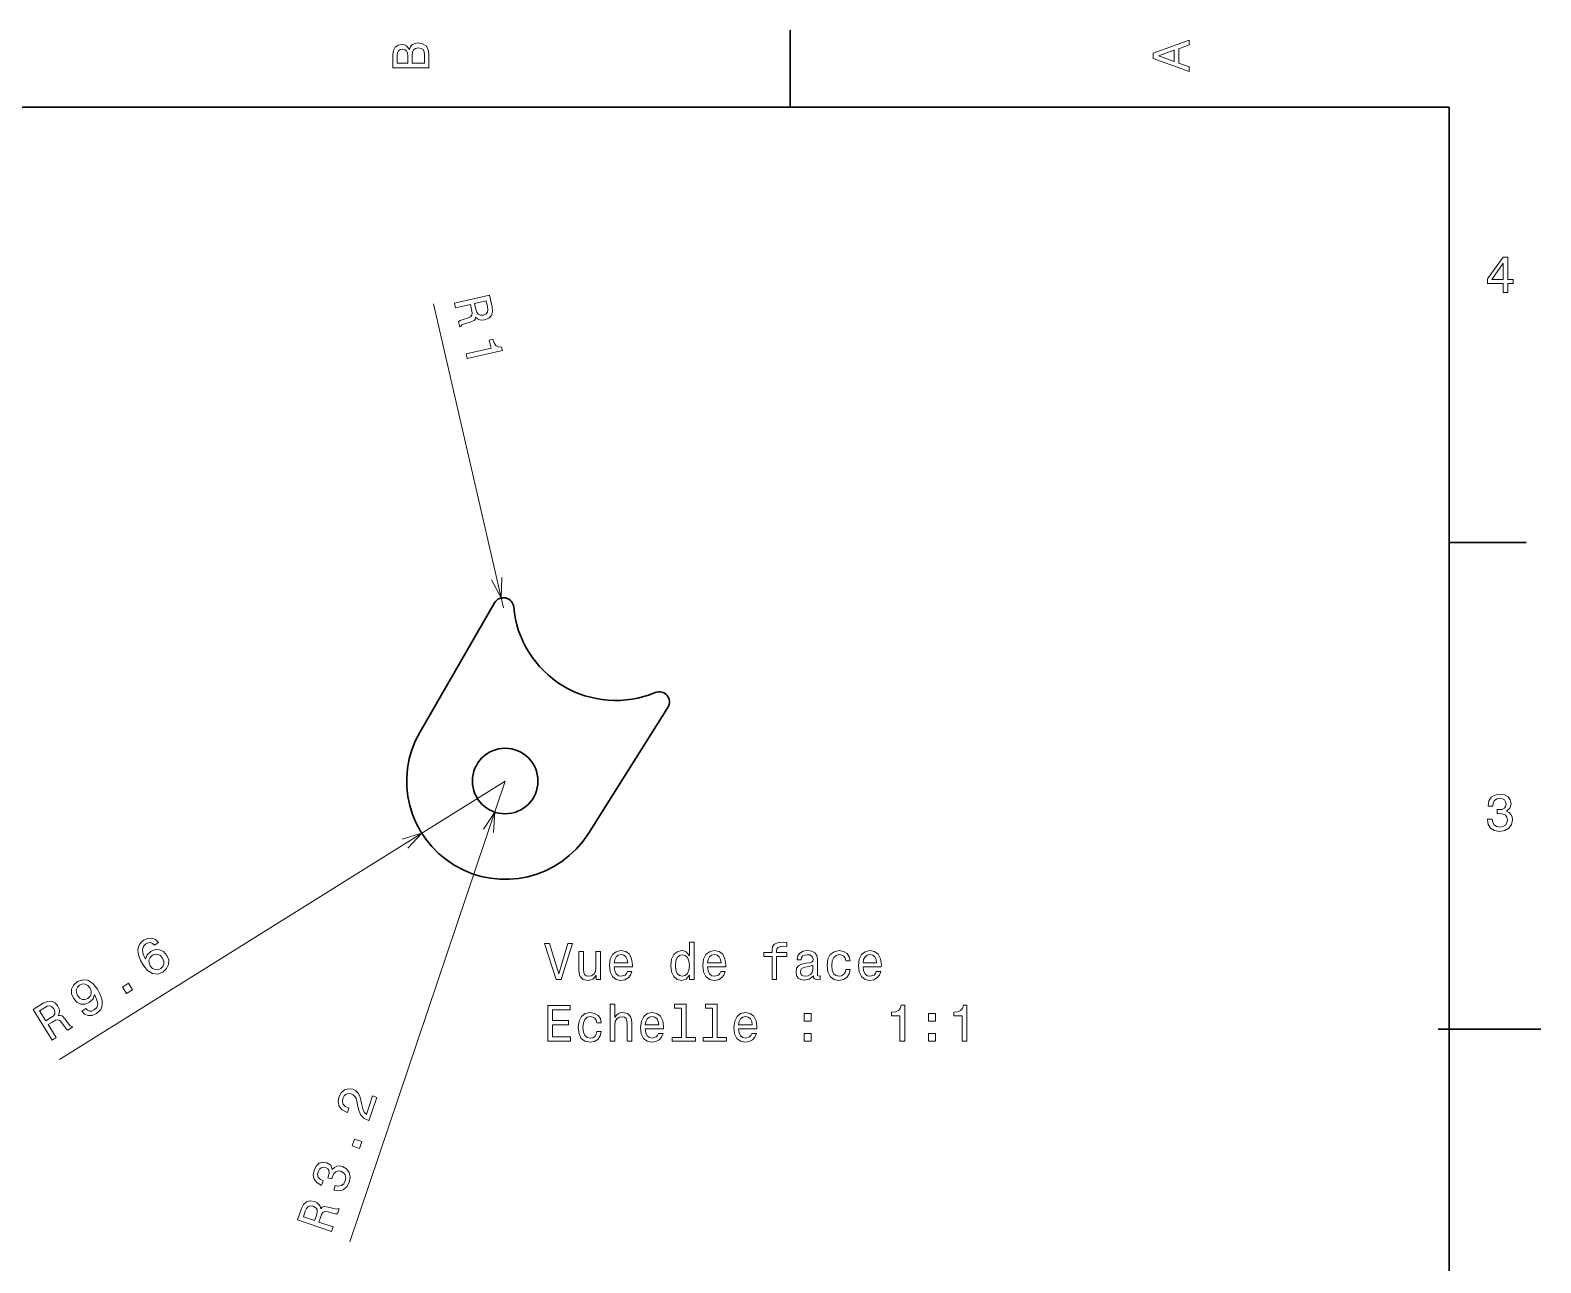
# Model space of a CAD drawing. Extents: x 0 to 296, y 0 to 210.
# Drawn here: x 148.5 to 295.9, y 87.2 to 207.5 of the extents above; entities that cross this region are included whole.
import ezdxf

# ---------------------------------------------------------------- set-up
doc = ezdxf.new("R2010")
doc.units = 0

msp = doc.modelspace()

# ---------------------------------------------------------------- linework, layer by layer
at = {"color": 7, "lineweight": 35, "ltscale": 0.1875}
for p, q in [((222.699997, 200), (222.699997, 207.5)), ((287, 157.5), (294.5, 157.5))]:
    msp.add_line(p, q, dxfattribs=at)
at = {"color": 7, "lineweight": 35}
for p, q in [((287, 200), (10, 200)), ((287, 10), (287, 200))]:
    msp.add_line(p, q, dxfattribs=at)
at = {"color": 7, "lineweight": 13}
for p, q in [((194.718231, 151.117447), (187.899811, 180.784058)), ((194.881317, 134.227737), (151.398529, 107.045532)), ((194.881317, 134.227737), (179.714981, 89.261826))]:
    msp.add_line(p, q, dxfattribs=at)
at = {"color": 7, "lineweight": 35, "ltscale": 0.363429}
msp.add_line((186.572067, 139.03569), (193.852676, 151.618271), dxfattribs=at)
at = {"color": 7, "lineweight": 35, "ltscale": 0.363428}
msp.add_line((203.001083, 129.106262), (210.75647, 141.401886), dxfattribs=at)
at = {"color": 7, "lineweight": 35, "ltscale": 0.25}
msp.add_line((285.941101, 110), (295.941101, 110), dxfattribs=at)
at = {"color": 7, "lineweight": 13}
for points in [[(261.633209, 203.466858), (261.633209, 203.930847), (260.604401, 204.298996), (260.604401, 205.695969), (261.633209, 206.064133), (261.633209, 206.538193), (258.128174, 205.257217), (258.128174, 204.742798)], [(185.542007, 205.630417), (185.249496, 205.983429), (185.052811, 206.074219), (184.81073, 206.104477), (184.432495, 206.03891), (184.160156, 205.842224), (183.993729, 205.524506), (183.933212, 205.080704), (183.933212, 203.835022), (187.433212, 203.835022), (187.433212, 205.151306), (187.36261, 205.620331), (187.155838, 205.968307), (186.828018, 206.185165), (186.384216, 206.260818), (186.08667, 206.215424), (185.839554, 206.094391), (185.65799, 205.897705)], [(185.385666, 204.984879), (185.385666, 204.298996), (184.351807, 204.298996), (184.351807, 205.025223), (184.382065, 205.297562), (184.472839, 205.489197), (184.629181, 205.605194), (184.86116, 205.645538), (185.093155, 205.600143), (185.254532, 205.479111), (185.355408, 205.272339)], [(187.014618, 205.095825), (187.014618, 204.298996), (185.809296, 204.298996), (185.809296, 205.050446), (185.844589, 205.368164), (185.9505, 205.595108), (186.132065, 205.731277), (186.394302, 205.776657), (186.671692, 205.731277), (186.863327, 205.605194), (186.979324, 205.393372)], [(260.17572, 204.460388), (258.632477, 205), (260.17572, 205.539627)], [(292.277374, 181.916794), (292.731262, 181.916794), (292.731262, 182.784225), (293.23056, 182.784225), (293.23056, 183.187683), (292.731262, 183.187683), (292.731262, 185.341141), (292.272339, 185.341141), (290.739197, 183.228027), (290.739197, 182.784225), (292.277374, 182.784225)], [(291.162842, 183.187683), (292.277374, 184.756134), (292.277374, 183.187683)], [(189.937103, 180.848663), (190.04216, 180.391571), (191.482285, 180.722565), (191.5896, 180.255615), (191.653931, 179.908173), (191.634827, 179.676102), (191.499741, 179.520859), (191.221054, 179.40506), (190.784332, 179.278809), (190.501129, 179.182678), (190.342651, 179.084152), (190.461273, 178.568069), (190.554657, 178.589539), (190.66629, 178.734207), (190.912842, 178.832275), (191.455429, 178.993195), (191.844177, 179.170517), (191.945984, 179.312943), (191.998703, 179.511353), (192.166763, 179.342987), (192.370422, 179.244904), (192.607025, 179.206131), (192.874298, 179.236511), (193.271347, 179.400208), (193.535812, 179.667984), (193.648026, 180.035309), (193.61026, 180.492355), (193.348175, 181.632645)], [(193.163101, 180.524124), (193.202515, 180.217529), (193.157715, 179.984711), (193.016174, 179.812469), (192.756012, 179.7061), (192.459656, 179.689728), (192.257126, 179.782898), (192.116684, 179.988663), (192.020935, 180.292664), (191.90007, 180.818573), (193.035446, 181.079529)], [(191.072739, 175.907608), (191.175537, 175.460342), (194.611176, 176.249969), (194.534363, 176.584198), (194.214203, 176.60376), (193.972015, 176.734375), (193.791931, 176.9776), (193.666748, 177.342102), (193.31778, 177.261902), (193.500778, 176.465652)], [(290.729126, 130.51622), (290.729126, 130.480911), (290.809814, 129.996765), (291.046844, 129.633652), (291.420044, 129.401657), (291.914276, 129.315933), (292.438782, 129.401657), (292.832153, 129.623566), (293.08429, 129.976593), (293.175079, 130.430481), (293.134735, 130.728027), (293.023773, 130.970108), (292.842224, 131.156708), (292.600159, 131.292877), (292.927948, 131.565216), (293.043945, 131.998932), (292.968292, 132.392303), (292.751434, 132.68985), (292.398407, 132.87645), (291.914276, 132.942017), (291.460388, 132.861313), (291.112396, 132.63942), (290.885468, 132.286392), (290.809814, 131.817368), (290.809814, 131.782074), (291.258636, 131.782074), (291.299011, 132.104828), (291.430115, 132.336823), (291.641937, 132.478027), (291.939484, 132.528473), (292.201721, 132.488113), (292.393372, 132.382217), (292.509369, 132.210739), (292.554749, 131.97876), (292.509369, 131.731628), (292.388336, 131.565216), (292.176514, 131.46434), (291.889069, 131.434082), (291.692383, 131.439133), (291.692383, 131.04071), (291.939484, 131.050797), (292.257202, 131.005417), (292.494232, 130.884369), (292.635468, 130.687683), (292.685883, 130.430481), (292.630402, 130.13797), (292.484161, 129.921112), (292.252167, 129.784943), (291.944519, 129.739563), (291.626801, 129.789993), (291.394806, 129.941284), (291.248566, 130.183365), (291.193085, 130.51622)], [(161.054825, 118.455963), (160.757034, 118.751556), (160.408478, 118.890518), (160.016098, 118.871239), (159.605026, 118.691589), (159.371429, 118.503922), (159.204117, 118.286331), (159.094559, 118.03347), (159.049683, 117.743721), (159.06842, 117.428322), (159.153442, 117.082993), (159.304764, 116.707726), (159.525574, 116.316437), (159.973618, 115.751953), (160.458511, 115.442474), (160.962082, 115.388535), (161.480072, 115.58744), (161.846771, 115.923721), (162.037582, 116.32254), (162.045013, 116.767311), (161.866425, 117.214737), (161.539764, 117.575554), (161.147903, 117.764755), (160.721313, 117.771667), (160.302216, 117.604843), (159.949417, 117.26535), (159.798172, 116.831795), (159.568253, 117.3423), (159.493912, 117.765678), (159.57782, 118.097656), (159.825836, 118.34787), (160.061035, 118.447327), (160.279678, 118.459106), (160.480164, 118.376259), (160.661392, 118.210022)], [(200.9814, 118.376152), (200.103867, 115.395607), (199.201141, 118.376152), (198.722031, 118.376152), (199.851715, 114.871109), (200.356033, 114.871109), (201.460495, 118.376152)], [(212.868286, 115.289696), (212.868286, 114.871109), (213.312088, 114.871109), (213.312088, 118.492149), (212.873322, 118.492149), (212.873322, 117.165779), (212.535431, 117.549065), (212.328659, 117.639839), (212.091629, 117.67514), (211.662949, 117.57428), (211.330093, 117.291855), (211.113235, 116.837967), (211.037598, 116.227737), (211.113235, 115.617508), (211.330093, 115.158569), (211.662949, 114.871109), (212.091629, 114.775291), (212.328659, 114.810593), (212.540466, 114.901367)], [(220.927368, 117.110306), (220.927368, 114.871109), (221.37117, 114.871109), (221.37117, 117.110306), (222.379807, 117.110306), (222.379807, 117.488541), (221.37117, 117.488541), (221.37117, 117.654968), (221.406464, 117.856697), (221.522461, 117.992867), (221.719147, 118.073555), (222.001572, 118.103821), (222.379807, 118.083649), (222.379807, 118.466934), (221.900696, 118.492149), (221.46698, 118.446754), (221.164398, 118.310593), (220.982834, 118.073555), (220.927368, 117.735664), (220.927368, 117.488541), (220.115402, 117.488541), (220.115402, 117.110306)], [(161.454285, 116.951157), (161.575668, 116.652336), (161.584259, 116.372215), (161.477356, 116.115074), (161.264618, 115.922607), (160.985565, 115.807648), (160.710266, 115.819916), (160.457932, 115.947655), (160.251022, 116.193008), (160.128036, 116.484879), (160.122131, 116.760727), (160.238647, 117.011986), (160.47438, 117.224777), (160.734711, 117.32209), (160.996124, 117.313026), (161.241516, 117.18689)], [(204.183838, 117.579323), (203.740036, 117.579323), (203.740036, 116.015923), (203.689606, 115.652809), (203.54335, 115.390564), (203.316406, 115.229179), (203.01886, 115.178749), (202.78183, 115.219093), (202.630524, 115.340126), (202.5448, 115.546898), (202.524628, 115.839409), (202.524628, 117.579323), (202.080811, 117.579323), (202.080811, 115.799065), (202.095947, 115.440994), (202.191772, 115.14344), (202.484283, 114.871109), (202.953293, 114.775291), (203.20546, 114.810593), (203.422318, 114.901367), (203.608917, 115.057709), (203.760208, 115.284653), (203.760208, 114.871109), (204.183838, 114.871109)], [(205.520294, 116.096611), (207.295517, 116.096611), (207.300552, 116.303383), (207.219864, 116.883354), (206.997971, 117.317078), (206.644943, 117.579323), (206.175919, 117.67514), (205.71698, 117.57428), (205.363953, 117.291855), (205.137009, 116.832924), (205.05632, 116.227737), (205.131973, 115.607422), (205.358917, 115.153526), (205.706894, 114.871109), (206.160797, 114.775291), (206.554169, 114.840851), (206.876923, 115.012321), (207.113953, 115.284653), (207.250122, 115.647766), (206.811371, 115.647766), (206.720581, 115.446037), (206.589462, 115.294739), (206.216263, 115.173706), (205.928802, 115.229179), (205.711945, 115.405693), (205.570724, 115.693153), (205.520294, 116.081482)], [(205.520294, 116.46981), (205.575775, 116.817795), (205.711945, 117.074997), (205.918716, 117.231339), (206.191055, 117.286812), (206.458344, 117.231339), (206.665115, 117.074997), (206.791199, 116.817795), (206.836578, 116.46981)], [(212.167267, 117.276726), (212.459778, 117.206123), (212.681686, 117.009438), (212.812805, 116.681625), (212.863235, 116.227737), (212.812805, 115.768806), (212.681686, 115.440994), (212.459778, 115.239265), (212.167267, 115.173706), (211.889893, 115.239265), (211.678085, 115.440994), (211.536865, 115.773849), (211.491486, 116.227737), (211.536865, 116.676582), (211.678085, 117.004395), (211.889893, 117.206123)], [(214.628372, 116.096611), (216.40358, 116.096611), (216.40863, 116.303383), (216.327942, 116.883354), (216.106033, 117.317078), (215.753006, 117.579323), (215.283997, 117.67514), (214.825058, 117.57428), (214.472031, 117.291855), (214.245087, 116.832924), (214.164398, 116.227737), (214.240036, 115.607422), (214.46698, 115.153526), (214.814972, 114.871109), (215.26886, 114.775291), (215.662231, 114.840851), (215.985001, 115.012321), (216.222031, 115.284653), (216.3582, 115.647766), (215.919434, 115.647766), (215.828659, 115.446037), (215.69754, 115.294739), (215.324341, 115.173706), (215.036865, 115.229179), (214.820007, 115.405693), (214.678802, 115.693153), (214.628372, 116.081482)], [(214.628372, 116.46981), (214.683838, 116.817795), (214.820007, 117.074997), (215.026779, 117.231339), (215.299118, 117.286812), (215.566406, 117.231339), (215.773178, 117.074997), (215.899261, 116.817795), (215.944656, 116.46981)], [(224.956894, 115.224136), (224.956894, 115.209007), (224.982117, 115.037537), (225.05777, 114.916496), (225.375488, 114.820679), (225.622604, 114.861023), (225.622604, 115.203964), (225.516693, 115.188835), (225.375488, 115.254395), (225.350266, 115.456123), (225.350266, 116.858139), (225.289749, 117.216209), (225.113235, 117.468369), (224.805603, 117.619667), (224.371887, 117.67514), (223.948257, 117.614624), (223.635574, 117.443153), (223.438889, 117.175865), (223.373322, 116.822838), (223.373322, 116.79258), (223.771744, 116.79258), (223.807037, 117.004395), (223.917999, 117.155693), (224.099548, 117.246468), (224.35675, 117.281769), (224.603882, 117.256554), (224.78038, 117.180908), (224.886292, 117.049782), (224.9216, 116.868225), (224.901428, 116.65641), (224.82074, 116.550507), (224.619003, 116.500069), (224.240753, 116.459724), (223.807037, 116.36895), (223.499405, 116.207565), (223.317856, 115.955406), (223.262375, 115.582207), (223.312805, 115.249352), (223.469147, 115.002235), (223.721313, 114.845894), (224.06929, 114.790421), (224.538315, 114.896324)], [(228.108917, 116.681625), (228.547668, 116.681625), (228.456894, 117.085083), (228.240036, 117.402809), (227.902145, 117.599495), (227.463379, 117.67514), (226.979233, 117.57428), (226.611084, 117.291855), (226.379089, 116.832924), (226.298401, 116.217651), (226.374054, 115.607422), (226.600983, 115.153526), (226.959061, 114.871109), (227.448257, 114.775291), (227.881973, 114.850937), (228.219864, 115.062752), (228.451859, 115.395607), (228.552719, 115.839409), (228.129089, 115.839409), (228.053436, 115.556992), (227.912231, 115.345169), (227.710495, 115.21405), (227.463379, 115.173706), (227.155746, 115.239265), (226.933838, 115.440994), (226.797668, 115.768806), (226.752289, 116.23278), (226.797668, 116.686668), (226.938889, 117.014481), (227.165833, 117.216209), (227.463379, 117.286812), (227.725632, 117.241425), (227.922318, 117.125435), (228.053436, 116.933792)], [(229.808487, 116.096611), (231.583694, 116.096611), (231.588745, 116.303383), (231.508057, 116.883354), (231.286148, 117.317078), (230.933121, 117.579323), (230.464096, 117.67514), (230.005173, 117.57428), (229.652145, 117.291855), (229.425201, 116.832924), (229.344513, 116.227737), (229.420151, 115.607422), (229.647095, 115.153526), (229.995087, 114.871109), (230.448975, 114.775291), (230.842346, 114.840851), (231.165115, 115.012321), (231.402145, 115.284653), (231.538315, 115.647766), (231.099548, 115.647766), (231.008774, 115.446037), (230.877655, 115.294739), (230.504456, 115.173706), (230.21698, 115.229179), (230.000122, 115.405693), (229.858917, 115.693153), (229.808487, 116.081482)], [(229.808487, 116.46981), (229.863953, 116.817795), (230.000122, 117.074997), (230.206894, 117.231339), (230.479233, 117.286812), (230.746521, 117.231339), (230.953293, 117.074997), (231.079376, 116.817795), (231.124756, 116.46981)], [(224.906464, 115.819237), (224.845947, 115.556992), (224.68457, 115.355255), (224.44249, 115.224136), (224.144943, 115.178749), (223.953293, 115.203964), (223.817123, 115.284653), (223.7314, 115.425865), (223.706177, 115.622551), (223.726349, 115.799065), (223.807037, 115.92514), (224.129807, 116.066353), (224.538315, 116.126869), (224.906464, 116.24791)], [(153.561783, 111.779442), (153.837112, 111.481705), (154.184082, 111.3358), (154.576447, 111.355072), (154.998749, 111.535797), (155.232361, 111.723465), (155.410889, 111.942123), (155.520447, 112.194992), (155.565323, 112.484734), (155.546585, 112.80014), (155.458893, 113.14975), (155.305969, 113.518059), (155.086746, 113.916306), (154.637115, 114.473831), (154.152222, 114.78331), (153.652924, 114.839928), (153.136536, 114.647964), (152.765564, 114.309006), (152.577423, 113.905914), (152.569977, 113.461143), (152.750183, 113.02066), (153.075226, 112.652908), (153.471375, 112.46637), (153.893692, 112.456787), (154.314392, 112.630562), (154.665588, 112.963104), (154.814163, 113.40094), (155.04248, 112.883484), (155.116821, 112.460106), (155.032913, 112.12812), (154.786499, 111.884865), (154.54541, 111.775787), (154.324097, 111.76828), (154.123627, 111.851128), (153.955215, 112.025383)], [(153.162308, 113.284256), (153.039337, 113.576126), (153.028076, 113.860519), (153.133362, 114.11071), (153.347717, 114.310127), (153.629425, 114.420815), (153.904739, 114.408539), (154.152802, 114.278122), (154.365585, 114.042397), (154.486969, 113.743576), (154.492874, 113.467728), (154.373688, 113.220749), (154.139557, 113.014908), (153.877625, 112.910645), (153.616211, 112.919708), (153.373489, 113.041565)], [(157.920807, 113.481407), (158.510956, 113.850319), (158.11264, 114.487503), (157.522491, 114.118591)], [(150.671936, 108.949944), (151.069641, 109.198563), (150.286377, 110.451553), (150.692627, 110.705513), (151, 110.879814), (151.225586, 110.937569), (151.416443, 110.860611), (151.616928, 110.635025), (151.878906, 110.263519), (152.062286, 110.027252), (152.207169, 109.909653), (152.656189, 110.190353), (152.605408, 110.271606), (152.43219, 110.329857), (152.258972, 110.530846), (151.929626, 110.991089), (151.63504, 111.300583), (151.467178, 111.350281), (151.262436, 111.335297), (151.366669, 111.549141), (151.392838, 111.773666), (151.352188, 112.009949), (151.23616, 112.25264), (150.951736, 112.574432), (150.612259, 112.736908), (150.228424, 112.722977), (149.808807, 112.537979), (148.816681, 111.91777)], [(149.92485, 112.10498), (150.201752, 112.242386), (150.436432, 112.276093), (150.645447, 112.198593), (150.830978, 111.98745), (150.943268, 111.712685), (150.921356, 111.490829), (150.772766, 111.290886), (150.516724, 111.101089), (150.059143, 110.815048), (149.44162, 111.802895)], [(199.0448, 108.82428), (201.263809, 108.82428), (201.263809, 109.24791), (199.508774, 109.24791), (199.508774, 110.433067), (201.072174, 110.433067), (201.072174, 110.851654), (199.508774, 110.851654), (199.508774, 111.90065), (201.223465, 111.90065), (201.223465, 112.32428), (199.0448, 112.32428)], [(205.131973, 108.82428), (205.575775, 108.82428), (205.575775, 110.38768), (205.62117, 110.74575), (205.76741, 111.007996), (205.99437, 111.16938), (206.296951, 111.229897), (206.539032, 111.179466), (206.690323, 111.043297), (206.765976, 110.816353), (206.791199, 110.513763), (206.791199, 108.82428), (207.235001, 108.82428), (207.235001, 110.604538), (207.214828, 110.962608), (207.124039, 111.260162), (206.826492, 111.532494), (206.362518, 111.628311), (206.110352, 111.59301), (205.893494, 111.497192), (205.711945, 111.345894), (205.575775, 111.139122), (205.575775, 112.44532), (205.131973, 112.44532)], [(212.086578, 112.072121), (212.086578, 109.197479), (211.173752, 109.197479), (211.173752, 108.82428), (213.438171, 108.82428), (213.438171, 109.197479), (212.53038, 109.197479), (212.53038, 112.44532), (211.39061, 112.44532), (211.39061, 112.072121)], [(215.122604, 112.072121), (215.122604, 109.197479), (214.209778, 109.197479), (214.209778, 108.82428), (216.474182, 108.82428), (216.474182, 109.197479), (215.566406, 109.197479), (215.566406, 112.44532), (214.426636, 112.44532), (214.426636, 112.072121)], [(233.409348, 108.82428), (233.868286, 108.82428), (233.868286, 112.349495), (233.525345, 112.349495), (233.43457, 112.041862), (233.253006, 111.835083), (232.975632, 111.71405), (232.592346, 111.673706), (232.592346, 111.315636), (233.409348, 111.315636)], [(239.481384, 108.82428), (239.940323, 108.82428), (239.940323, 112.349495), (239.597382, 112.349495), (239.506607, 112.041862), (239.325043, 111.835083), (239.047668, 111.71405), (238.664383, 111.673706), (238.664383, 111.315636), (239.481384, 111.315636)], [(203.820724, 110.634796), (204.259491, 110.634796), (204.168716, 111.038254), (203.951859, 111.35598), (203.613953, 111.552666), (203.175201, 111.628311), (202.691055, 111.527451), (202.322891, 111.245026), (202.090912, 110.786095), (202.010208, 110.170822), (202.085861, 109.560593), (202.312805, 109.106697), (202.670868, 108.82428), (203.160065, 108.728462), (203.593781, 108.804108), (203.931686, 109.015923), (204.163666, 109.348778), (204.264542, 109.79258), (203.840912, 109.79258), (203.765259, 109.510162), (203.624039, 109.29834), (203.422318, 109.167221), (203.175201, 109.126877), (202.867569, 109.192436), (202.64566, 109.394165), (202.509491, 109.721977), (202.464096, 110.185951), (202.509491, 110.639839), (202.650696, 110.967651), (202.877655, 111.16938), (203.175201, 111.239983), (203.437439, 111.194595), (203.634125, 111.078606), (203.765259, 110.886963)], [(208.55632, 110.049782), (210.331543, 110.049782), (210.336578, 110.256554), (210.25589, 110.836525), (210.033981, 111.270248), (209.680969, 111.532494), (209.211945, 111.628311), (208.753006, 111.527451), (208.399979, 111.245026), (208.173035, 110.786095), (208.092346, 110.180908), (208.167999, 109.560593), (208.394943, 109.106697), (208.74292, 108.82428), (209.196808, 108.728462), (209.590179, 108.794022), (209.912949, 108.965492), (210.149979, 109.237823), (210.286148, 109.600937), (209.847382, 109.600937), (209.756607, 109.399208), (209.625488, 109.24791), (209.252289, 109.126877), (208.964828, 109.18235), (208.747971, 109.358864), (208.60675, 109.646324), (208.55632, 110.034653)], [(208.55632, 110.422981), (208.611801, 110.770966), (208.747971, 111.028168), (208.954742, 111.184509), (209.227066, 111.239983), (209.49437, 111.184509), (209.701141, 111.028168), (209.827209, 110.770966), (209.872604, 110.422981)], [(217.664398, 110.049782), (219.439606, 110.049782), (219.444656, 110.256554), (219.363953, 110.836525), (219.142059, 111.270248), (218.789032, 111.532494), (218.320007, 111.628311), (217.861084, 111.527451), (217.508057, 111.245026), (217.281113, 110.786095), (217.200409, 110.180908), (217.276062, 109.560593), (217.503006, 109.106697), (217.850998, 108.82428), (218.304886, 108.728462), (218.698257, 108.794022), (219.021027, 108.965492), (219.258057, 109.237823), (219.394226, 109.600937), (218.95546, 109.600937), (218.864685, 109.399208), (218.733551, 109.24791), (218.360352, 109.126877), (218.072891, 109.18235), (217.856033, 109.358864), (217.714828, 109.646324), (217.664398, 110.034653)], [(217.664398, 110.422981), (217.719864, 110.770966), (217.856033, 111.028168), (218.062805, 111.184509), (218.335144, 111.239983), (218.602432, 111.184509), (218.809204, 111.028168), (218.935287, 110.770966), (218.980682, 110.422981)], [(224.044067, 110.781052), (224.740036, 110.781052), (224.740036, 111.532494), (224.044067, 111.532494)], [(236.188171, 110.781052), (236.884125, 110.781052), (236.884125, 111.532494), (236.188171, 111.532494)], [(224.044067, 108.82428), (224.740036, 108.82428), (224.740036, 109.575722), (224.044067, 109.575722)], [(236.188171, 108.82428), (236.884125, 108.82428), (236.884125, 109.575722), (236.188171, 109.575722)], [(181.589676, 101.077927), (182.358505, 103.357376), (181.94754, 103.495995), (181.33989, 101.694412), (181.149139, 101.870522), (181.020782, 102.105415), (180.860413, 102.75029), (180.812149, 103.080589), (180.713043, 103.465294), (180.54985, 103.770485), (180.311432, 103.994606), (180.00737, 104.150383), (179.578552, 104.204536), (179.187408, 104.086319), (178.870651, 103.809937), (178.649078, 103.389694), (178.575577, 102.903534), (178.682526, 102.478935), (178.965164, 102.133453), (179.412476, 101.897423), (179.47937, 101.874863), (179.626053, 102.309723), (179.587814, 102.322617), (179.277374, 102.475227), (179.081955, 102.684845), (178.998337, 102.94191), (179.037643, 103.232025), (179.178925, 103.493073), (179.367691, 103.658264), (179.599197, 103.729202), (179.849472, 103.698013), (180.058014, 103.590424), (180.21376, 103.436768), (180.324661, 103.22905), (180.397095, 102.970428), (180.454926, 102.636902), (180.593246, 102.068657), (180.797424, 101.632553), (181.113647, 101.307678), (181.575348, 101.082764)], [(180.677734, 98.374115), (180.900162, 99.033585), (180.188126, 99.273743), (179.965698, 98.614273)], [(178.146988, 94.310898), (178.180435, 94.299614), (178.664978, 94.221344), (179.084808, 94.329895), (179.423904, 94.609375), (179.663101, 95.050293), (179.749481, 95.574677), (179.664948, 96.018341), (179.411026, 96.370102), (179.009949, 96.601181), (178.715103, 96.658051), (178.450272, 96.63028), (178.215424, 96.517883), (178.009033, 96.332024), (177.855759, 96.729675), (177.481857, 96.978203), (177.08493, 97.032242), (176.733688, 96.921852), (176.444046, 96.646973), (176.227188, 96.209167), (176.158585, 95.753296), (176.257645, 95.352646), (176.519623, 95.02478), (176.939865, 94.8032), (176.973312, 94.791916), (177.11676, 95.217224), (176.823822, 95.358612), (176.645905, 95.556999), (176.579803, 95.802841), (176.627106, 96.100899), (176.749146, 96.336502), (176.910751, 96.484238), (177.110291, 96.539352), (177.34462, 96.508217), (177.56427, 96.38623), (177.683289, 96.218353), (177.711166, 95.985413), (177.64798, 95.703354), (177.580338, 95.518593), (177.957855, 95.391266), (178.027267, 95.628647), (178.171829, 95.915192), (178.362274, 96.101112), (178.593765, 96.172058), (178.853607, 96.13765), (179.113037, 95.991592), (179.27179, 95.783707), (179.32666, 95.520363), (179.271362, 95.214355), (179.122025, 94.929413), (178.904526, 94.75795), (178.628403, 94.696732), (178.295273, 94.750542)], [(177.945602, 90.273758), (178.09549, 90.718185), (176.695328, 91.190437), (176.84845, 91.644417), (176.975616, 91.974091), (177.113434, 92.161789), (177.309814, 92.223297), (177.60788, 92.17598), (178.046021, 92.054817), (178.337631, 91.988388), (178.524231, 91.989326), (178.693466, 92.491089), (178.602676, 92.521713), (178.431793, 92.45694), (178.17041, 92.502518), (177.623917, 92.64959), (177.199875, 92.702133), (177.038559, 92.634125), (176.88974, 92.492714), (176.834747, 92.724159), (176.712616, 92.914375), (176.531357, 93.071312), (176.287766, 93.18541), (175.863785, 93.253899), (175.498245, 93.164291), (175.210281, 92.910141), (175.003098, 92.501007), (174.62915, 91.392349)], [(175.367386, 92.239761), (175.49437, 92.521591), (175.65448, 92.696457), (175.86525, 92.769073), (176.142578, 92.723427), (176.403641, 92.582153), (176.527374, 92.396713), (176.539246, 92.147888), (176.461594, 91.83876), (176.289139, 91.327438), (175.185242, 91.699768)]]:
    msp.add_lwpolyline(points, close=True, dxfattribs=at)
for points in [[(193.557022, 153.858841), (194.494232, 152.092026), (194.565994, 154.090744)], [(193.731689, 129.1996), (193.858612, 131.195572), (192.750717, 129.530472)], [(185.377274, 127.676056), (186.740997, 129.139008), (184.828491, 128.553925)]]:
    msp.add_lwpolyline(points, dxfattribs=at)
at = {"color": 7, "lineweight": 35}
msp.add_circle((194.881317, 134.227737), 3.2, dxfattribs=at)
for centre, radius, start, end in [((194.718231, 151.117447), 1, 5.058498, 149.945206), ((205.675385, 152.087341), 10, 185.058501, 292.645285), ((209.91066, 141.935379), 1, 327.758577, 112.64529), ((194.881317, 134.227737), 9.6, 149.945206, 327.758577)]:
    msp.add_arc(centre, radius, start, end, dxfattribs=at)

doc.saveas('drawing.dxf')
